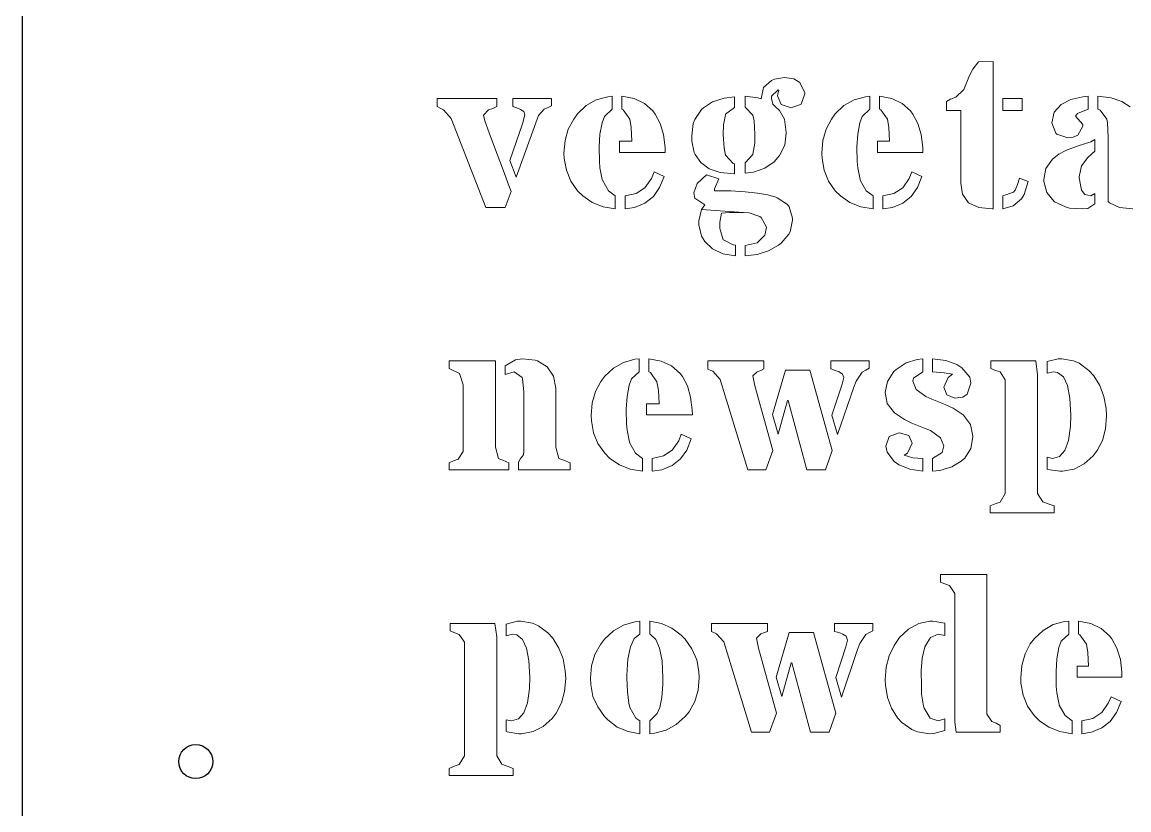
# Model space of a CAD drawing. Header units: millimetres. Extents: x 3735 to 5333, y 3252 to 4770.
# Drawn here: x 4539.8 to 4708.8, y 4035.1 to 4155.3 of the extents above; entities that cross this region are included whole.
import ezdxf

# ---------------------------------------------------------------- set-up
doc = ezdxf.new("R2010")
doc.units = ezdxf.units.MM
doc.layers.add('ext', color=18, linetype='Continuous', true_color=0x000000)
doc.layers.add('MASHARAB', color=6, linetype='Continuous', true_color=0xff00ff)

msp = doc.modelspace()

# ---------------------------------------------------------------- linework, layer by layer
at = {"layer": 'ext'}
msp.add_lwpolyline([(4539.85, 4769.98), (4539.85, 3799.98), (5289.85, 3799.98), (5289.85, 4769.98)], close=True, dxfattribs=at)
at = {"layer": 'MASHARAB', "lineweight": 0}
for p, q in [((4685.84, 4149.27), (4684.98, 4148.14)), ((4688.05, 4149.3), (4685.84, 4149.27)), ((4688.05, 4126.83), (4688.05, 4149.3)), ((4684.98, 4148.14), (4684.45, 4147.18)), ((4654.24, 4146.42), (4653.02, 4145.33)), ((4654.71, 4146.62), (4654.24, 4146.42)), ((4656.19, 4146.89), (4654.71, 4146.62)), ((4657.62, 4146.69), (4656.19, 4146.89)), ((4658.57, 4146.09), (4657.62, 4146.69)), ((4659.3, 4144.51), (4658.57, 4146.09)), ((4684.45, 4147.18), (4683.59, 4145.04)), ((4629.23, 4143.95), (4627.48, 4143.45)), ((4629.89, 4144.01), (4629.23, 4143.95)), ((4629.89, 4142.03), (4629.89, 4144.01)), ((4633.26, 4143.65), (4631.38, 4144.01)), ((4631.38, 4144.01), (4631.38, 4142.03)), ((4648.57, 4143.94), (4646.98, 4143.7)), ((4648.57, 4142.28), (4648.57, 4143.94)), ((4652.13, 4143.78), (4650.21, 4144.01)), ((4650.21, 4144.01), (4650.21, 4142.36)), ((4653.02, 4145.33), (4652.63, 4143.62)), ((4654.21, 4143.68), (4654.24, 4144.01)), ((4654.24, 4144.01), (4655.27, 4145)), ((4655.27, 4144.61), (4655.17, 4144.08)), ((4655.17, 4144.08), (4655.73, 4142.76)), ((4655.27, 4145), (4655.34, 4144.9)), ((4655.34, 4144.9), (4655.27, 4144.61)), ((4658.74, 4142.79), (4659.3, 4144.38)), ((4659.3, 4144.38), (4659.3, 4144.51)), ((4668.59, 4143.95), (4666.84, 4143.45)), ((4669.25, 4144.01), (4668.59, 4143.95)), ((4669.25, 4142.03), (4669.25, 4144.01)), ((4672.62, 4143.65), (4670.7, 4144.01)), ((4670.7, 4144.01), (4670.7, 4142.03)), ((4683.59, 4145.04), (4682.37, 4143.85)), ((4701.76, 4143.95), (4699.91, 4143.52)), ((4702.59, 4144.01), (4701.76, 4143.95)), ((4702.59, 4142.03), (4702.59, 4144.01)), ((4706.06, 4143.78), (4704.04, 4144.01)), ((4704.04, 4144.01), (4704.04, 4142.03)), ((4603.22, 4143.68), (4603.22, 4142.43)), ((4612.28, 4143.68), (4603.22, 4143.68)), ((4603.22, 4142.43), (4603.75, 4142.13)), ((4611.68, 4142.16), (4612.28, 4142.46)), ((4612.28, 4142.46), (4612.28, 4143.68)), ((4614.76, 4143.68), (4614.76, 4142.46)), ((4620.67, 4143.68), (4614.76, 4143.68)), ((4614.76, 4142.46), (4615.35, 4142.23)), ((4615.35, 4142.23), (4615.94, 4142)), ((4619.55, 4142.03), (4620.14, 4142.29)), ((4620.14, 4142.29), (4620.67, 4142.56)), ((4620.67, 4142.56), (4620.67, 4143.68)), ((4625.96, 4142.59), (4624.64, 4141.34)), ((4627.48, 4143.45), (4625.96, 4142.59)), ((4634.85, 4142.92), (4633.26, 4143.65)), ((4636.1, 4141.77), (4634.85, 4142.92)), ((4643.84, 4142.25), (4643.55, 4141.99)), ((4645.23, 4143.14), (4643.84, 4142.25)), ((4646.98, 4143.7), (4645.23, 4143.14)), ((4647.21, 4141.26), (4648.57, 4142.28)), ((4650.21, 4142.36), (4651.37, 4141.14)), ((4652.63, 4143.62), (4652.13, 4143.78)), ((4654.41, 4142.82), (4654.21, 4143.68)), ((4654.77, 4142.46), (4654.41, 4142.82)), ((4655.43, 4141.83), (4654.77, 4142.46)), ((4655.73, 4142.76), (4657.22, 4142.26)), ((4657.22, 4142.26), (4658.74, 4142.79)), ((4665.28, 4142.59), (4663.96, 4141.34)), ((4666.84, 4143.45), (4665.28, 4142.59)), ((4674.17, 4142.92), (4672.62, 4143.65)), ((4675.46, 4141.77), (4674.17, 4142.92)), ((4681.57, 4143.58), (4680.95, 4143.19)), ((4680.95, 4143.19), (4680.95, 4141.86)), ((4682.37, 4143.85), (4681.57, 4143.58)), ((4689.54, 4143.68), (4689.54, 4141.86)), ((4692.51, 4143.68), (4689.54, 4143.68)), ((4692.51, 4141.86), (4692.51, 4143.68)), ((4698.43, 4142.76), (4697.37, 4141.57)), ((4699.91, 4143.52), (4698.43, 4142.76)), ((4707.68, 4143.22), (4706.06, 4143.78)), ((4708.97, 4142.39), (4707.68, 4143.22)), ((4603.75, 4142.13), (4604.18, 4141.96)), ((4604.18, 4141.96), (4605.34, 4140.61)), ((4605.34, 4140.61), (4610.62, 4127.06)), ((4610.29, 4141.14), (4611.02, 4141.96)), ((4610.49, 4140.28), (4610.29, 4141.14)), ((4611.02, 4141.96), (4611.68, 4142.16)), ((4615.25, 4131.65), (4618.65, 4141.07)), ((4615.94, 4142), (4616.41, 4141.7)), ((4616.57, 4141.17), (4616.24, 4139.78)), ((4616.41, 4141.7), (4616.57, 4141.17)), ((4618.65, 4141.07), (4619.55, 4142.03)), ((4624.04, 4140.54), (4623.21, 4138.99)), ((4624.64, 4141.34), (4624.04, 4140.54)), ((4628.37, 4139.98), (4628.73, 4140.94)), ((4628.73, 4140.94), (4629.89, 4142.03)), ((4631.38, 4142.03), (4631.58, 4141.93)), ((4631.58, 4141.93), (4632.6, 4140.51)), ((4632.6, 4140.51), (4632.8, 4139.22)), ((4636.47, 4141.3), (4636.1, 4141.77)), ((4637.26, 4139.85), (4636.47, 4141.3)), ((4643.55, 4141.99), (4642.52, 4140.47)), ((4646.88, 4139.64), (4647.21, 4141.19)), ((4647.21, 4141.19), (4647.21, 4141.26)), ((4651.37, 4141.14), (4651.57, 4140.28)), ((4656.23, 4140.51), (4655.43, 4141.83)), ((4656.49, 4138.49), (4656.23, 4140.51)), ((4663.37, 4140.54), (4662.57, 4138.99)), ((4663.96, 4141.34), (4663.37, 4140.54)), ((4667.73, 4139.98), (4668.09, 4140.94)), ((4668.09, 4140.94), (4669.25, 4142.03)), ((4670.7, 4142.03), (4670.93, 4141.93)), ((4670.93, 4141.93), (4671.92, 4140.51)), ((4671.92, 4140.51), (4672.16, 4139.22)), ((4675.82, 4141.3), (4675.46, 4141.77)), ((4676.58, 4139.85), (4675.82, 4141.3)), ((4680.95, 4141.86), (4683.13, 4141.86)), ((4683.13, 4141.86), (4683.13, 4130.76)), ((4689.54, 4141.86), (4692.51, 4141.86)), ((4697.37, 4141.57), (4697.01, 4139.98)), ((4700.64, 4140.97), (4700.94, 4141.37)), ((4701.73, 4139.68), (4700.64, 4140.97)), ((4700.94, 4141.37), (4702.59, 4142.03)), ((4704.04, 4142.03), (4704.38, 4141.9)), ((4704.38, 4141.9), (4705.4, 4140.51)), ((4705.4, 4140.51), (4705.5, 4139.95)), ((4611.15, 4138.43), (4610.49, 4140.28)), ((4616.24, 4139.78), (4614.29, 4134.2)), ((4623.21, 4138.99), (4622.72, 4137.27)), ((4628.04, 4138.23), (4628.37, 4139.98)), ((4632.8, 4139.22), (4632.9, 4137.14)), ((4637.75, 4138.16), (4637.26, 4139.85)), ((4642.29, 4139.84), (4642.06, 4137.95)), ((4642.52, 4140.47), (4642.29, 4139.84)), ((4646.85, 4138.19), (4646.88, 4139.64)), ((4651.57, 4140.28), (4651.7, 4138.23)), ((4662.57, 4138.99), (4662.08, 4137.27)), ((4667.4, 4138.23), (4667.73, 4139.98)), ((4672.16, 4139.22), (4672.25, 4137.14)), ((4677.08, 4138.16), (4676.58, 4139.85)), ((4697.01, 4139.98), (4697.63, 4138.36)), ((4701, 4138.06), (4701.76, 4139.45)), ((4701.76, 4139.45), (4701.73, 4139.68)), ((4705.5, 4139.95), (4705.6, 4137.77)), ((4611.95, 4136.25), (4611.15, 4138.43)), ((4622.72, 4137.27), (4622.55, 4135.35)), ((4627.94, 4136.31), (4628.04, 4138.23)), ((4631.02, 4137.14), (4631.02, 4135.45)), ((4632.9, 4137.14), (4631.02, 4137.14)), ((4637.99, 4136.18), (4637.75, 4138.16)), ((4642.06, 4137.95), (4642.09, 4137.16)), ((4642.09, 4137.16), (4642.45, 4135.41)), ((4646.98, 4136.14), (4646.85, 4138.19)), ((4651.7, 4138.23), (4651.67, 4136.84)), ((4656.26, 4136.54), (4656.49, 4138.36)), ((4656.49, 4138.36), (4656.49, 4138.49)), ((4662.08, 4137.27), (4661.91, 4135.35)), ((4667.26, 4136.31), (4667.4, 4138.23)), ((4670.42, 4137.14), (4670.42, 4135.45)), ((4672.25, 4137.14), (4670.42, 4137.14)), ((4677.31, 4136.18), (4677.08, 4138.16)), ((4697.63, 4138.36), (4697.77, 4138.23)), ((4697.77, 4138.23), (4699.45, 4137.67)), ((4699.45, 4137.67), (4700.28, 4137.77)), ((4700.28, 4137.77), (4701, 4138.06)), ((4703.59, 4137.4), (4702.95, 4137.07)), ((4703.59, 4135.65), (4703.59, 4137.4)), ((4705.6, 4137.77), (4705.6, 4127.95)), ((4612.74, 4134.1), (4611.95, 4136.25)), ((4627.94, 4136.21), (4627.94, 4136.31)), ((4627.97, 4134.1), (4627.94, 4136.21)), ((4631.02, 4135.45), (4637.99, 4135.45)), ((4637.99, 4135.45), (4637.99, 4136.18)), ((4647.21, 4135.01), (4646.98, 4136.14)), ((4651.67, 4136.84), (4651.4, 4135.19)), ((4655.47, 4134.96), (4656.26, 4136.54)), ((4667.26, 4136.21), (4667.26, 4136.31)), ((4667.33, 4134.1), (4667.26, 4136.21)), ((4670.42, 4135.45), (4677.34, 4135.45)), ((4677.34, 4135.45), (4677.31, 4136.18)), ((4699.25, 4135.78), (4698.1, 4135.19)), ((4700.87, 4136.41), (4699.25, 4135.78)), ((4702.95, 4137.07), (4700.87, 4136.41)), ((4702.52, 4134.69), (4703.59, 4135.65)), ((4613.47, 4132.25), (4612.74, 4134.1)), ((4614.29, 4134.2), (4615.25, 4131.65)), ((4622.55, 4135.35), (4622.59, 4134.53)), ((4622.59, 4134.53), (4622.92, 4132.71)), ((4628.04, 4133.11), (4627.97, 4134.1)), ((4642.45, 4135.41), (4642.59, 4135.15)), ((4642.59, 4135.15), (4643.45, 4133.89)), ((4643.45, 4133.89), (4644.7, 4132.96)), ((4648.4, 4133.76), (4647.21, 4135.01)), ((4648.57, 4133.72), (4648.4, 4133.76)), ((4651.37, 4135.12), (4650.21, 4133.83)), ((4650.21, 4133.83), (4650.21, 4132.28)), ((4651.4, 4135.19), (4651.37, 4135.12)), ((4653.19, 4133.04), (4654.64, 4134.03)), ((4654.64, 4134.03), (4655.47, 4134.96)), ((4661.91, 4135.35), (4661.94, 4134.53)), ((4661.94, 4134.53), (4662.27, 4132.71)), ((4667.4, 4133.11), (4667.33, 4134.1)), ((4697.11, 4134.43), (4696.11, 4133.01)), ((4698.1, 4135.19), (4697.11, 4134.43)), ((4701.53, 4133.4), (4702.52, 4134.69)), ((4614.03, 4130.63), (4613.47, 4132.25)), ((4622.92, 4132.71), (4623.58, 4131.06)), ((4628.4, 4131.29), (4628.04, 4133.11)), ((4636.33, 4132.48), (4635.9, 4131.45)), ((4637.85, 4131.79), (4636.33, 4132.48)), ((4644.7, 4132.96), (4646.42, 4132.4)), ((4646.42, 4132.4), (4648.57, 4132.17)), ((4648.57, 4132.17), (4648.57, 4133.72)), ((4650.21, 4132.28), (4651.5, 4132.45)), ((4651.5, 4132.45), (4653.19, 4133.04)), ((4662.27, 4132.71), (4662.94, 4131.06)), ((4667.76, 4131.29), (4667.4, 4133.11)), ((4675.66, 4132.48), (4675.26, 4131.45)), ((4677.18, 4131.79), (4675.66, 4132.48)), ((4696.11, 4133.01), (4695.82, 4131.32)), ((4701.17, 4131.72), (4701.53, 4133.4)), ((4614.49, 4129.47), (4614.03, 4130.63)), ((4623.58, 4131.06), (4624.6, 4129.6)), ((4628.44, 4131.22), (4628.4, 4131.29)), ((4629.33, 4129.6), (4628.44, 4131.22)), ((4635.9, 4131.45), (4634.91, 4130.03)), ((4637.16, 4130.07), (4637.85, 4131.79)), ((4642.88, 4130.69), (4642.35, 4129.27)), ((4644.3, 4132.02), (4642.88, 4130.69)), ((4646.18, 4131.42), (4644.3, 4132.02)), ((4645.55, 4129.87), (4646.18, 4131.42)), ((4662.94, 4131.06), (4663.96, 4129.6)), ((4667.76, 4131.22), (4667.76, 4131.29)), ((4668.69, 4129.6), (4667.76, 4131.22)), ((4675.26, 4131.45), (4674.27, 4130.03)), ((4676.52, 4130.07), (4677.18, 4131.79)), ((4683.13, 4130.76), (4683.39, 4129.08)), ((4691.78, 4130.53), (4691.42, 4129.67)), ((4692.08, 4131.52), (4691.78, 4130.53)), ((4693.4, 4130.99), (4692.08, 4131.52)), ((4692.81, 4129.01), (4693.4, 4130.99)), ((4695.82, 4131.32), (4695.82, 4131.03)), ((4695.82, 4131.03), (4696.25, 4129.31)), ((4701.17, 4131.59), (4701.17, 4131.72)), ((4701.53, 4129.67), (4701.17, 4131.59)), ((4613.57, 4127.06), (4614.49, 4129.47)), ((4624.6, 4129.6), (4625.43, 4128.81)), ((4625.43, 4128.81), (4626.88, 4127.79)), ((4630.39, 4128.81), (4629.33, 4129.6)), ((4630.39, 4126.83), (4630.39, 4128.81)), ((4633.56, 4129.17), (4631.87, 4128.81)), ((4631.87, 4128.81), (4631.87, 4126.83)), ((4634.91, 4130.03), (4633.56, 4129.17)), ((4634.91, 4127.69), (4636.2, 4128.71)), ((4636.2, 4128.71), (4637.16, 4130.07)), ((4642.35, 4129.27), (4642.55, 4128.48)), ((4645.55, 4129.6), (4645.55, 4129.87)), ((4648.03, 4129.57), (4645.55, 4129.6)), ((4650.21, 4129.44), (4648.03, 4129.57)), ((4652.1, 4129.24), (4650.21, 4129.44)), ((4653.65, 4128.98), (4652.1, 4129.24)), ((4654.87, 4128.61), (4653.65, 4128.98)), ((4663.96, 4129.6), (4664.75, 4128.81)), ((4664.75, 4128.81), (4666.21, 4127.79)), ((4669.74, 4128.81), (4668.69, 4129.6)), ((4669.74, 4126.83), (4669.74, 4128.81)), ((4672.92, 4129.17), (4671.2, 4128.81)), ((4671.2, 4128.81), (4671.2, 4126.83)), ((4674.27, 4130.03), (4672.92, 4129.17)), ((4674.27, 4127.69), (4675.56, 4128.71)), ((4675.56, 4128.71), (4676.52, 4130.07)), ((4683.39, 4129.08), (4684.32, 4127.75)), ((4691.19, 4129.37), (4689.54, 4128.81)), ((4689.54, 4128.81), (4689.54, 4126.83)), ((4691.42, 4129.67), (4691.19, 4129.37)), ((4692.38, 4128.35), (4692.81, 4129.01)), ((4696.25, 4129.31), (4697.37, 4127.95)), ((4702.06, 4129.01), (4701.53, 4129.67)), ((4702.99, 4128.81), (4702.06, 4129.01)), ((4703.59, 4129.17), (4702.99, 4128.81)), ((4703.59, 4127.62), (4703.59, 4129.17)), ((4610.62, 4127.06), (4613.57, 4127.06)), ((4626.88, 4127.79), (4628.54, 4127.13)), ((4628.54, 4127.13), (4630.39, 4126.83)), ((4631.87, 4126.83), (4633.33, 4127.06)), ((4633.33, 4127.06), (4634.91, 4127.69)), ((4642.55, 4128.48), (4644.03, 4127.46)), ((4644.03, 4127.46), (4643.54, 4126.73)), ((4655.1, 4128.51), (4654.87, 4128.61)), ((4656.69, 4127.49), (4655.1, 4128.51)), ((4656.95, 4127.13), (4656.69, 4127.49)), ((4657.45, 4125.41), (4656.95, 4127.13)), ((4666.21, 4127.79), (4667.86, 4127.13)), ((4667.86, 4127.13), (4669.74, 4126.83)), ((4671.2, 4126.83), (4672.68, 4127.06)), ((4672.68, 4127.06), (4674.27, 4127.69)), ((4684.32, 4127.75), (4684.42, 4127.69)), ((4684.42, 4127.69), (4685.87, 4127.03)), ((4685.87, 4127.03), (4687.92, 4126.83)), ((4689.54, 4126.83), (4691.12, 4127.29)), ((4691.12, 4127.29), (4692.38, 4128.35)), ((4697.37, 4127.95), (4697.44, 4127.92)), ((4697.44, 4127.92), (4699.12, 4127.13)), ((4699.12, 4127.13), (4699.72, 4126.96)), ((4702.52, 4126.89), (4703.59, 4127.62)), ((4705.6, 4127.95), (4705.83, 4127.75)), ((4705.83, 4127.75), (4707.35, 4127.06)), ((4707.35, 4127.06), (4709.37, 4126.83)), ((4643.54, 4126.73), (4643.14, 4124.98)), ((4643.54, 4126.73), (4649.95, 4126.3)), ((4649.95, 4126.3), (4643.54, 4126.73)), ((4646.35, 4124.81), (4646.61, 4126.17)), ((4646.61, 4126.17), (4647.8, 4126.27)), ((4647.8, 4126.27), (4649.95, 4126.3)), ((4649.95, 4126.3), (4650.81, 4126.23)), ((4650.81, 4126.23), (4652.46, 4125.67)), ((4652.46, 4125.67), (4652.66, 4125.51)), ((4652.66, 4125.51), (4653.45, 4124.02)), ((4657.45, 4125.11), (4657.45, 4125.41)), ((4687.92, 4126.83), (4688.05, 4126.83)), ((4699.72, 4126.96), (4701.67, 4126.83)), ((4701.67, 4126.83), (4702.52, 4126.89)), ((4643.14, 4124.98), (4643.14, 4124.38)), ((4643.14, 4124.38), (4643.57, 4122.66)), ((4646.35, 4123.82), (4646.35, 4124.81)), ((4646.84, 4122.1), (4646.35, 4123.82)), ((4653.45, 4124.02), (4653.25, 4123)), ((4657.09, 4123.33), (4657.45, 4125.11)), ((4643.57, 4122.66), (4644.07, 4121.84)), ((4646.88, 4122.1), (4646.84, 4122.1)), ((4648.4, 4121.34), (4646.88, 4122.1)), ((4653.19, 4122.83), (4652.06, 4121.67)), ((4653.25, 4123), (4653.19, 4122.83)), ((4655.7, 4121.57), (4656.89, 4122.96)), ((4656.89, 4122.96), (4657.09, 4123.33)), ((4644.07, 4121.84), (4645.22, 4120.72)), ((4645.22, 4120.72), (4646.78, 4119.99)), ((4648.76, 4121.28), (4648.4, 4121.34)), ((4648.76, 4119.66), (4648.76, 4121.28)), ((4652.06, 4121.67), (4650.21, 4121.24)), ((4650.21, 4121.24), (4650.21, 4119.66)), ((4652.06, 4119.86), (4653.78, 4120.42)), ((4653.78, 4120.42), (4655.3, 4121.28)), ((4655.3, 4121.28), (4655.7, 4121.57)), ((4646.78, 4119.99), (4648.76, 4119.66)), ((4650.21, 4119.66), (4652.06, 4119.86)), ((4605.04, 4103.63), (4605.04, 4102.47)), ((4612.08, 4103.63), (4605.04, 4103.63)), ((4612.08, 4090.48), (4612.08, 4103.63)), ((4615.18, 4103.8), (4613.57, 4102.9)), ((4616.24, 4103.96), (4615.18, 4103.8)), ((4618.16, 4103.76), (4616.24, 4103.96)), ((4618.52, 4103.63), (4618.16, 4103.76)), ((4620.01, 4102.71), (4618.52, 4103.63)), ((4631.64, 4103.4), (4630.09, 4102.54)), ((4633.36, 4103.89), (4631.64, 4103.4)), ((4634.05, 4103.96), (4633.36, 4103.89)), ((4634.05, 4101.98), (4634.05, 4103.96)), ((4637.39, 4103.6), (4635.51, 4103.96)), ((4635.51, 4103.96), (4635.51, 4101.98)), ((4638.98, 4102.87), (4637.39, 4103.6)), ((4644.5, 4103.63), (4644.5, 4102.37)), ((4653.06, 4103.63), (4644.5, 4103.63)), ((4653.06, 4102.41), (4653.06, 4103.63)), ((4663.3, 4103.63), (4663.3, 4102.41)), ((4669.12, 4103.63), (4663.3, 4103.63)), ((4669.12, 4102.51), (4669.12, 4103.63)), ((4676.48, 4103.86), (4674.77, 4103.33)), ((4677.34, 4103.96), (4676.48, 4103.86)), ((4677.34, 4101.98), (4677.34, 4103.96)), ((4680.85, 4103.7), (4678.8, 4103.96)), ((4678.8, 4103.96), (4678.8, 4101.98)), ((4682.5, 4103.1), (4680.85, 4103.7)), ((4687.72, 4103.63), (4687.72, 4102.47)), ((4694.56, 4103.63), (4687.72, 4103.63)), ((4694.82, 4101.52), (4694.56, 4103.63)), ((4698, 4103.93), (4696.31, 4103.53)), ((4696.31, 4103.53), (4696.31, 4101.75)), ((4698.56, 4103.96), (4698, 4103.93)), ((4700.34, 4103.66), (4698.56, 4103.96)), ((4701.2, 4103.27), (4700.34, 4103.66)), ((4605.04, 4102.47), (4606.63, 4101.71)), ((4606.63, 4101.71), (4607.19, 4100)), ((4613.57, 4102.9), (4613.57, 4101.55)), ((4613.57, 4101.55), (4614.95, 4101.98)), ((4614.95, 4101.98), (4616.18, 4101.09)), ((4620.93, 4101.32), (4620.01, 4102.71)), ((4630.09, 4102.54), (4628.77, 4101.28)), ((4632.86, 4100.89), (4634.05, 4101.98)), ((4635.51, 4101.98), (4635.74, 4101.88)), ((4635.74, 4101.88), (4636.73, 4100.46)), ((4640.27, 4101.71), (4638.98, 4102.87)), ((4640.63, 4101.25), (4640.27, 4101.71)), ((4644.5, 4102.37), (4644.96, 4102.14)), ((4644.96, 4102.14), (4645.26, 4102.04)), ((4645.26, 4102.04), (4646.38, 4100.79)), ((4651.37, 4101.35), (4652.03, 4101.98)), ((4652.03, 4101.98), (4652.59, 4102.18)), ((4652.59, 4102.18), (4653.06, 4102.41)), ((4656.39, 4102.21), (4654.38, 4095.44)), ((4660.09, 4102.21), (4656.39, 4102.21)), ((4663.5, 4089.95), (4660.09, 4102.21)), ((4663.3, 4102.41), (4663.93, 4102.18)), ((4663.93, 4102.18), (4664.56, 4101.95)), ((4664.56, 4101.95), (4665.05, 4101.61)), ((4667.17, 4100.56), (4668.09, 4101.91)), ((4668.09, 4101.91), (4668.65, 4102.21)), ((4668.65, 4102.21), (4669.12, 4102.51)), ((4672.92, 4102.01), (4671.92, 4100.49)), ((4673.25, 4102.31), (4672.92, 4102.01)), ((4674.77, 4103.33), (4673.25, 4102.31)), ((4675.89, 4100.99), (4677.34, 4101.98)), ((4678.8, 4101.98), (4680.58, 4101.81)), ((4680.58, 4101.81), (4681.87, 4101.61)), ((4683.29, 4102.57), (4682.5, 4103.1)), ((4684.48, 4101.15), (4683.29, 4102.57)), ((4687.72, 4102.47), (4688.41, 4102.18)), ((4688.41, 4102.18), (4689.11, 4101.95)), ((4689.11, 4101.95), (4689.9, 4100.76)), ((4696.31, 4101.75), (4697.27, 4101.98)), ((4697.27, 4101.98), (4697.9, 4101.88)), ((4697.9, 4101.88), (4698.79, 4101.19)), ((4702.66, 4102.18), (4701.2, 4103.27)), ((4703.42, 4101.35), (4702.66, 4102.18)), ((4607.19, 4100), (4607.19, 4089.78)), ((4616.18, 4101.09), (4616.24, 4100.89)), ((4616.24, 4100.89), (4616.41, 4098.9)), ((4621.3, 4099.47), (4620.93, 4101.32)), ((4628.17, 4100.49), (4627.35, 4098.94)), ((4628.77, 4101.28), (4628.17, 4100.49)), ((4632.53, 4099.93), (4632.86, 4100.89)), ((4636.73, 4100.46), (4636.96, 4099.17)), ((4641.39, 4099.8), (4640.63, 4101.25)), ((4646.38, 4100.79), (4650.61, 4087.01)), ((4651.67, 4099.8), (4651.37, 4101.35)), ((4665.02, 4100.06), (4663.46, 4095.37)), ((4665.25, 4101.09), (4665.02, 4100.06)), ((4665.05, 4101.61), (4665.25, 4101.09)), ((4666.8, 4099.63), (4667.17, 4100.56)), ((4671.92, 4100.49), (4671.56, 4098.81)), ((4675.82, 4100.52), (4675.89, 4100.99)), ((4676.32, 4099.27), (4675.82, 4100.52)), ((4681.18, 4101.12), (4680.52, 4099.63)), ((4681.87, 4101.61), (4681.18, 4101.12)), ((4684.12, 4098.57), (4684.65, 4100.23)), ((4684.65, 4100.23), (4684.48, 4101.15)), ((4689.9, 4100.76), (4689.9, 4083.41)), ((4694.82, 4083.41), (4694.82, 4101.52)), ((4698.79, 4101.19), (4699.39, 4099.86)), ((4704.34, 4099.86), (4703.42, 4101.35)), ((4616.41, 4098.9), (4616.41, 4089.72)), ((4621.33, 4099.07), (4621.3, 4099.47)), ((4621.33, 4090.48), (4621.33, 4099.07)), ((4627.35, 4098.94), (4626.88, 4097.22)), ((4632.2, 4098.18), (4632.53, 4099.93)), ((4636.96, 4099.17), (4637.06, 4097.09)), ((4641.89, 4098.11), (4641.39, 4099.8)), ((4654.44, 4089.95), (4651.67, 4099.8)), ((4664.32, 4092.39), (4666.8, 4099.63)), ((4671.56, 4098.81), (4671.89, 4097.15)), ((4677.81, 4098.18), (4676.32, 4099.27)), ((4680.52, 4099.63), (4681.01, 4098.44)), ((4681.01, 4098.44), (4682.23, 4097.95)), ((4683.42, 4098.11), (4684.12, 4098.57)), ((4699.39, 4099.86), (4699.78, 4097.95)), ((4704.97, 4098.21), (4704.34, 4099.86)), ((4626.88, 4097.22), (4626.72, 4095.3)), ((4632.07, 4096.26), (4632.2, 4098.18)), ((4635.17, 4097.09), (4635.17, 4095.4)), ((4637.06, 4097.09), (4635.17, 4097.09)), ((4642.12, 4096.16), (4641.89, 4098.11)), ((4655.27, 4092.46), (4656.69, 4097.58)), ((4656.69, 4097.58), (4656.79, 4097.58)), ((4656.79, 4097.58), (4659.63, 4087.01)), ((4671.89, 4097.15), (4672.98, 4095.7)), ((4678.7, 4097.78), (4677.81, 4098.18)), ((4680.75, 4096.96), (4678.7, 4097.78)), ((4681.94, 4096.43), (4680.75, 4096.96)), ((4682.23, 4097.95), (4683.42, 4098.11)), ((4699.78, 4097.95), (4699.91, 4095.37)), ((4705.3, 4096.39), (4704.97, 4098.21)), ((4626.72, 4095.3), (4626.75, 4094.48)), ((4632.07, 4096.16), (4632.07, 4096.26)), ((4632.1, 4094.05), (4632.07, 4096.16)), ((4635.17, 4095.4), (4642.15, 4095.4)), ((4642.15, 4095.4), (4642.12, 4096.16)), ((4654.38, 4095.44), (4655.27, 4092.46)), ((4663.46, 4095.37), (4664.32, 4092.39)), ((4672.98, 4095.7), (4673.01, 4095.7)), ((4673.01, 4095.7), (4674.53, 4094.67)), ((4683.49, 4095.4), (4681.94, 4096.43)), ((4683.52, 4095.34), (4683.49, 4095.4)), ((4684.61, 4093.91), (4683.52, 4095.34)), ((4699.91, 4095.37), (4699.85, 4093.65)), ((4705.2, 4093.25), (4705.37, 4095.2)), ((4705.37, 4095.2), (4705.3, 4096.39)), ((4626.75, 4094.48), (4627.05, 4092.66)), ((4632.2, 4093.06), (4632.1, 4094.05)), ((4674.53, 4094.67), (4675.66, 4094.15)), ((4675.66, 4094.15), (4677.71, 4093.32)), ((4677.71, 4093.32), (4678.5, 4092.99)), ((4684.98, 4092.16), (4684.61, 4093.91)), ((4699.85, 4093.65), (4699.55, 4091.5)), ((4704.74, 4091.5), (4705.2, 4093.25)), ((4627.05, 4092.66), (4627.74, 4091.01)), ((4632.57, 4091.24), (4632.2, 4093.06)), ((4640.46, 4092.43), (4640.07, 4091.44)), ((4641.98, 4091.73), (4640.46, 4092.43)), ((4641.32, 4090.02), (4641.98, 4091.73)), ((4672.19, 4092.1), (4671.69, 4090.64)), ((4673.71, 4092.66), (4672.19, 4092.1)), ((4675.2, 4092.23), (4673.71, 4092.66)), ((4675.69, 4091.07), (4675.2, 4092.23)), ((4678.5, 4092.99), (4680.02, 4091.9)), ((4680.02, 4091.9), (4680.55, 4090.68)), ((4684.68, 4090.28), (4684.98, 4092.06)), ((4684.98, 4092.06), (4684.98, 4092.16)), ((4612.57, 4088.73), (4612.08, 4090.48)), ((4621.79, 4088.76), (4621.33, 4090.48)), ((4627.74, 4091.01), (4628.77, 4089.55)), ((4632.57, 4091.17), (4632.57, 4091.24)), ((4633.49, 4089.55), (4632.57, 4091.17)), ((4639.08, 4090.02), (4637.72, 4089.12)), ((4640.07, 4091.44), (4639.08, 4090.02)), ((4640.33, 4088.66), (4641.32, 4090.02)), ((4653.39, 4087.01), (4654.44, 4089.95)), ((4662.47, 4087.01), (4663.5, 4089.95)), ((4671.69, 4090.64), (4671.89, 4089.69)), ((4675, 4089.55), (4675.69, 4091.07)), ((4680.55, 4090.68), (4680.28, 4089.65)), ((4683.72, 4088.79), (4684.68, 4090.28)), ((4698.99, 4089.98), (4698.2, 4089.06)), ((4699.55, 4091.5), (4698.99, 4089.98)), ((4703.32, 4089.12), (4703.95, 4089.95)), ((4703.95, 4089.95), (4704.74, 4091.5)), ((4605.7, 4088.4), (4605.04, 4088.07)), ((4606.39, 4088.63), (4605.7, 4088.4)), ((4607.19, 4089.78), (4606.39, 4088.63)), ((4612.77, 4088.63), (4612.57, 4088.73)), ((4613.23, 4088.5), (4612.77, 4088.63)), ((4614.13, 4088.07), (4613.23, 4088.5)), ((4615.91, 4088.76), (4615.61, 4088.16)), ((4615.61, 4088.16), (4615.61, 4087.01)), ((4616.31, 4089.19), (4615.91, 4088.76)), ((4616.41, 4089.72), (4616.31, 4089.19)), ((4622.06, 4088.63), (4621.79, 4088.76)), ((4622.52, 4088.5), (4622.06, 4088.63)), ((4623.48, 4088.07), (4622.52, 4088.5)), ((4628.77, 4089.55), (4629.56, 4088.76)), ((4629.56, 4088.76), (4631.01, 4087.77)), ((4634.55, 4088.76), (4633.49, 4089.55)), ((4634.55, 4086.78), (4634.55, 4088.76)), ((4637.72, 4089.12), (4636, 4088.76)), ((4636, 4088.76), (4636, 4086.78)), ((4639.08, 4087.67), (4640.33, 4088.66)), ((4671.89, 4089.69), (4673.01, 4088.23)), ((4673.01, 4088.23), (4673.71, 4087.77)), ((4674.5, 4089.22), (4675, 4089.55)), ((4675.82, 4088.86), (4674.5, 4089.22)), ((4677.34, 4088.76), (4675.82, 4088.86)), ((4677.34, 4086.78), (4677.34, 4088.76)), ((4680.28, 4089.65), (4678.8, 4088.76)), ((4678.8, 4088.76), (4678.8, 4086.78)), ((4681.74, 4087.44), (4683.19, 4088.33)), ((4683.19, 4088.33), (4683.72, 4088.79)), ((4697.14, 4088.76), (4696.31, 4088.93)), ((4696.31, 4088.93), (4696.31, 4087.11)), ((4698.2, 4089.06), (4697.14, 4088.76)), ((4701.96, 4087.9), (4703.32, 4089.12)), ((4605.04, 4088.07), (4605.04, 4087.01)), ((4605.04, 4087.01), (4614.13, 4087.01)), ((4614.13, 4087.01), (4614.13, 4088.07)), ((4615.61, 4087.01), (4623.48, 4087.01)), ((4623.48, 4087.01), (4623.48, 4088.07)), ((4631.01, 4087.77), (4632.67, 4087.11)), ((4632.67, 4087.11), (4634.55, 4086.78)), ((4636, 4086.78), (4637.49, 4087.01)), ((4637.49, 4087.01), (4639.08, 4087.67)), ((4650.61, 4087.01), (4653.39, 4087.01)), ((4659.63, 4087.01), (4662.47, 4087.01)), ((4673.71, 4087.77), (4675.36, 4087.11)), ((4675.36, 4087.11), (4677.34, 4086.78)), ((4678.8, 4086.78), (4679.95, 4086.91)), ((4679.95, 4086.91), (4681.74, 4087.44)), ((4696.31, 4087.11), (4696.41, 4087.04)), ((4696.41, 4087.04), (4698.26, 4086.78)), ((4698.26, 4086.78), (4698.63, 4086.78)), ((4698.63, 4086.78), (4700.41, 4087.11)), ((4700.41, 4087.11), (4701.96, 4087.9)), ((4689.9, 4083.41), (4689.11, 4082.08)), ((4695.65, 4082.12), (4694.82, 4083.41)), ((4688.35, 4081.82), (4687.59, 4081.49)), ((4687.59, 4081.49), (4687.59, 4080.43)), ((4689.11, 4082.08), (4688.35, 4081.82)), ((4696.48, 4081.82), (4695.65, 4082.12)), ((4697.37, 4081.49), (4696.48, 4081.82)), ((4697.37, 4080.43), (4697.37, 4081.49)), ((4687.59, 4080.43), (4697.37, 4080.43)), ((4680.02, 4071.01), (4680.02, 4069.89)), ((4687.09, 4071.01), (4680.02, 4071.01)), ((4680.02, 4069.89), (4680.71, 4069.59)), ((4680.71, 4069.59), (4681.41, 4069.36)), ((4687.09, 4049.73), (4687.09, 4071.01)), ((4681.41, 4069.36), (4682.2, 4068.14)), ((4682.2, 4068.14), (4682.2, 4048.51)), ((4605.17, 4063.58), (4605.17, 4062.42)), ((4612.01, 4063.58), (4605.17, 4063.58)), ((4612.28, 4061.5), (4612.01, 4063.58)), ((4615.45, 4063.91), (4613.73, 4063.48)), ((4613.73, 4063.48), (4613.73, 4061.7)), ((4615.98, 4063.91), (4615.45, 4063.91)), ((4617.76, 4063.61), (4615.98, 4063.91)), ((4618.65, 4063.22), (4617.76, 4063.61)), ((4620.11, 4062.12), (4618.65, 4063.22)), ((4631.64, 4063.31), (4630.09, 4062.42)), ((4633.36, 4063.81), (4631.64, 4063.31)), ((4634.15, 4063.91), (4633.36, 4063.81)), ((4634.15, 4061.93), (4634.15, 4063.91)), ((4637.42, 4063.58), (4635.64, 4063.91)), ((4635.64, 4063.91), (4635.64, 4061.93)), ((4639.04, 4062.85), (4637.42, 4063.58)), ((4640.46, 4061.76), (4639.04, 4062.85)), ((4645.06, 4063.58), (4645.06, 4062.32)), ((4653.62, 4063.58), (4645.06, 4063.58)), ((4653.62, 4062.36), (4653.62, 4063.58)), ((4663.86, 4063.58), (4663.86, 4062.36)), ((4669.68, 4063.58), (4663.86, 4063.58)), ((4669.68, 4062.46), (4669.68, 4063.58)), ((4676.72, 4063.55), (4675.16, 4062.69)), ((4678.4, 4063.91), (4676.72, 4063.55)), ((4678.86, 4063.91), (4678.4, 4063.91)), ((4680.68, 4063.61), (4678.86, 4063.91)), ((4680.71, 4063.61), (4680.68, 4063.61)), ((4680.71, 4061.73), (4680.71, 4063.61)), ((4697.2, 4063.38), (4695.68, 4062.49)), ((4698.96, 4063.84), (4697.2, 4063.38)), ((4699.62, 4063.91), (4698.96, 4063.84)), ((4699.62, 4061.93), (4699.62, 4063.91)), ((4702.99, 4063.58), (4701.1, 4063.91)), ((4701.1, 4063.91), (4701.1, 4061.93)), ((4704.57, 4062.82), (4702.99, 4063.58)), ((4705.83, 4061.66), (4704.57, 4062.82)), ((4605.17, 4062.42), (4605.87, 4062.12)), ((4605.87, 4062.12), (4606.56, 4061.89)), ((4606.56, 4061.89), (4607.35, 4060.7)), ((4612.28, 4043.35), (4612.28, 4061.5)), ((4613.73, 4061.7), (4614.72, 4061.93)), ((4614.72, 4061.93), (4615.35, 4061.83)), ((4615.35, 4061.83), (4616.21, 4061.13)), ((4616.21, 4061.13), (4616.84, 4059.81)), ((4620.84, 4061.33), (4620.11, 4062.12)), ((4621.79, 4059.81), (4620.84, 4061.33)), ((4628.73, 4061.17), (4628.14, 4060.37)), ((4630.09, 4062.42), (4628.73, 4061.17)), ((4632.7, 4060.01), (4633.29, 4061.27)), ((4633.29, 4061.27), (4634.15, 4061.93)), ((4635.64, 4061.93), (4635.74, 4061.89)), ((4635.74, 4061.89), (4636.57, 4061.13)), ((4636.57, 4061.13), (4637.16, 4059.81)), ((4641.06, 4061.17), (4640.46, 4061.76)), ((4642.08, 4059.68), (4641.06, 4061.17)), ((4645.06, 4062.32), (4645.52, 4062.12)), ((4645.52, 4062.12), (4645.82, 4061.99)), ((4645.82, 4061.99), (4646.94, 4060.74)), ((4651.93, 4061.3), (4652.59, 4061.96)), ((4652.23, 4059.78), (4651.93, 4061.3)), ((4652.59, 4061.96), (4653.15, 4062.16)), ((4653.15, 4062.16), (4653.62, 4062.36)), ((4656.95, 4062.19), (4654.94, 4055.38)), ((4660.66, 4062.19), (4656.95, 4062.19)), ((4664.06, 4049.9), (4660.66, 4062.19)), ((4663.86, 4062.36), (4664.49, 4062.16)), ((4664.49, 4062.16), (4665.12, 4061.93)), ((4665.12, 4061.93), (4665.61, 4061.6)), ((4665.61, 4061.6), (4665.81, 4061.03)), ((4667.73, 4060.51), (4668.65, 4061.86)), ((4668.65, 4061.86), (4669.21, 4062.19)), ((4669.21, 4062.19), (4669.68, 4062.46)), ((4673.77, 4061.4), (4672.95, 4060.21)), ((4675.16, 4062.69), (4673.77, 4061.4)), ((4677.64, 4060.01), (4678.5, 4061.4)), ((4678.5, 4061.4), (4679.69, 4061.93)), ((4679.69, 4061.93), (4680.71, 4061.73)), ((4694.36, 4061.27), (4693.73, 4060.47)), ((4695.68, 4062.49), (4694.36, 4061.27)), ((4698.46, 4060.84), (4699.62, 4061.93)), ((4701.1, 4061.93), (4701.3, 4061.83)), ((4701.3, 4061.83), (4702.33, 4060.41)), ((4706.19, 4061.2), (4705.83, 4061.66)), ((4706.95, 4059.78), (4706.19, 4061.2)), ((4607.35, 4060.7), (4607.35, 4043.35)), ((4616.84, 4059.81), (4617.2, 4057.9)), ((4622.42, 4058.16), (4621.79, 4059.81)), ((4628.14, 4060.37), (4627.28, 4058.82)), ((4632.3, 4058.13), (4632.7, 4060.01)), ((4637.16, 4059.81), (4637.52, 4057.86)), ((4642.81, 4058.03), (4642.08, 4059.68)), ((4646.94, 4060.74), (4651.17, 4046.96)), ((4655, 4049.9), (4652.23, 4059.78)), ((4665.58, 4060.01), (4664.03, 4055.32)), ((4664.89, 4052.34), (4667.36, 4059.58)), ((4665.81, 4061.03), (4665.58, 4060.01)), ((4667.36, 4059.58), (4667.73, 4060.51)), ((4672.95, 4060.21), (4672.19, 4058.62)), ((4677.24, 4058.29), (4677.64, 4060.01)), ((4693.73, 4060.47), (4692.94, 4058.92)), ((4697.77, 4058.16), (4698.1, 4059.88)), ((4698.1, 4059.88), (4698.46, 4060.84)), ((4702.33, 4060.41), (4702.52, 4059.12)), ((4707.48, 4058.06), (4706.95, 4059.78)), ((4617.2, 4057.9), (4617.33, 4055.32)), ((4622.75, 4056.34), (4622.42, 4058.16)), ((4627.28, 4058.82), (4626.75, 4057.1)), ((4632.17, 4055.65), (4632.3, 4058.13)), ((4637.52, 4057.86), (4637.66, 4055.28)), ((4643.14, 4056.24), (4642.81, 4058.03)), ((4672.19, 4058.62), (4671.73, 4056.87)), ((4677.08, 4056.37), (4677.24, 4058.29)), ((4692.94, 4058.92), (4692.45, 4057.17)), ((4697.67, 4056.21), (4697.77, 4058.16)), ((4702.52, 4059.12), (4702.62, 4057.07)), ((4707.71, 4056.11), (4707.48, 4058.06)), ((4622.82, 4055.15), (4622.75, 4056.34)), ((4626.75, 4057.1), (4626.59, 4055.25)), ((4643.21, 4055.25), (4643.14, 4056.24)), ((4655.83, 4052.41), (4657.25, 4057.56)), ((4657.25, 4057.56), (4657.35, 4057.56)), ((4657.35, 4057.56), (4660.19, 4046.96)), ((4671.73, 4056.87), (4671.59, 4054.95)), ((4677.08, 4056.21), (4677.08, 4056.37)), ((4677.11, 4054.09), (4677.08, 4056.21)), ((4692.45, 4057.17), (4692.28, 4055.25)), ((4697.67, 4056.14), (4697.67, 4056.21)), ((4697.7, 4054), (4697.67, 4056.14)), ((4700.9, 4057.07), (4700.9, 4055.35)), ((4702.62, 4057.07), (4700.9, 4057.07)), ((4707.71, 4055.35), (4707.71, 4056.11)), ((4617.33, 4055.32), (4617.27, 4053.6)), ((4622.65, 4053.2), (4622.82, 4055.15)), ((4626.59, 4055.25), (4626.65, 4054.23)), ((4632.17, 4055.28), (4632.17, 4055.65)), ((4632.24, 4053.14), (4632.17, 4055.28)), ((4637.66, 4055.28), (4637.62, 4054.23)), ((4643.04, 4053.37), (4643.21, 4055.25)), ((4654.94, 4055.38), (4655.83, 4052.41)), ((4664.03, 4055.32), (4664.89, 4052.34)), ((4671.59, 4054.95), (4671.63, 4054.13)), ((4692.28, 4055.25), (4692.31, 4054.43)), ((4692.31, 4054.43), (4692.64, 4052.61)), ((4700.9, 4055.35), (4707.71, 4055.35)), ((4617.27, 4053.6), (4617, 4051.45)), ((4622.16, 4051.45), (4622.65, 4053.2)), ((4626.65, 4054.23), (4626.98, 4052.44)), ((4632.47, 4051.42), (4632.24, 4053.14)), ((4637.62, 4054.23), (4637.49, 4052.28)), ((4642.51, 4051.65), (4643.04, 4053.37)), ((4671.63, 4054.13), (4671.92, 4052.28)), ((4677.15, 4052.77), (4677.11, 4054.09)), ((4677.44, 4050.92), (4677.15, 4052.77)), ((4697.77, 4053), (4697.7, 4054)), ((4698.13, 4051.19), (4697.77, 4053)), ((4617, 4051.45), (4616.44, 4049.93)), ((4621.36, 4049.9), (4622.16, 4051.45)), ((4626.98, 4052.44), (4627.71, 4050.82)), ((4632.63, 4050.76), (4632.47, 4051.42)), ((4637.49, 4052.28), (4637.19, 4050.76)), ((4641.65, 4050.1), (4642.51, 4051.65)), ((4671.92, 4052.28), (4672.55, 4050.63)), ((4692.64, 4052.61), (4693.3, 4050.96)), ((4698.16, 4051.12), (4698.13, 4051.19)), ((4699.05, 4049.5), (4698.16, 4051.12)), ((4705.63, 4051.39), (4704.64, 4049.96)), ((4706.06, 4052.38), (4705.63, 4051.39)), ((4707.58, 4051.68), (4706.06, 4052.38)), ((4706.89, 4049.96), (4707.58, 4051.68)), ((4616.44, 4049.93), (4615.61, 4049.01)), ((4620.77, 4049.07), (4621.36, 4049.9)), ((4627.71, 4050.82), (4628.73, 4049.37)), ((4628.73, 4049.37), (4629.26, 4048.84)), ((4633.53, 4049.1), (4632.63, 4050.76)), ((4636.8, 4049.8), (4635.64, 4048.71)), ((4637.19, 4050.76), (4636.8, 4049.8)), ((4639.7, 4048.15), (4641.06, 4049.37)), ((4641.06, 4049.37), (4641.65, 4050.1)), ((4653.95, 4046.96), (4655, 4049.9)), ((4663.03, 4046.96), (4664.06, 4049.9)), ((4672.55, 4050.63), (4673.48, 4049.14)), ((4677.51, 4050.63), (4677.44, 4050.92)), ((4678.47, 4049.1), (4677.51, 4050.63)), ((4687.85, 4048.58), (4687.09, 4049.73)), ((4693.3, 4050.96), (4694.33, 4049.5)), ((4694.33, 4049.5), (4695.16, 4048.71)), ((4700.11, 4048.71), (4699.05, 4049.5)), ((4704.64, 4049.96), (4703.28, 4049.07)), ((4705.93, 4048.61), (4706.89, 4049.96)), ((4614.56, 4048.71), (4613.73, 4048.87)), ((4613.73, 4048.87), (4613.73, 4047.06)), ((4615.61, 4049.01), (4614.56, 4048.71)), ((4617.83, 4047.06), (4619.38, 4047.85)), ((4619.38, 4047.85), (4620.77, 4049.07)), ((4629.26, 4048.84), (4630.68, 4047.75)), ((4630.68, 4047.75), (4632.34, 4047.06)), ((4634.15, 4048.71), (4633.53, 4049.1)), ((4634.15, 4046.73), (4634.15, 4048.71)), ((4635.64, 4048.71), (4635.64, 4046.73)), ((4638.15, 4047.29), (4639.7, 4048.15)), ((4673.48, 4049.14), (4674.14, 4048.44)), ((4674.14, 4048.44), (4675.66, 4047.39)), ((4679.66, 4048.71), (4678.47, 4049.1)), ((4680.71, 4049.01), (4679.66, 4048.71)), ((4680.71, 4047.22), (4680.71, 4049.01)), ((4682.2, 4048.51), (4682.4, 4046.96)), ((4688.51, 4048.34), (4687.85, 4048.58)), ((4689.11, 4048.01), (4688.51, 4048.34)), ((4689.11, 4046.96), (4689.11, 4048.01)), ((4695.16, 4048.71), (4696.58, 4047.72)), ((4696.58, 4047.72), (4698.26, 4047.06)), ((4700.11, 4046.73), (4700.11, 4048.71)), ((4703.28, 4049.07), (4701.6, 4048.71)), ((4701.6, 4048.71), (4701.6, 4046.73)), ((4703.05, 4046.96), (4704.64, 4047.62)), ((4704.64, 4047.62), (4705.93, 4048.61)), ((4613.73, 4047.06), (4613.86, 4047.02)), ((4613.86, 4047.02), (4615.68, 4046.73)), ((4615.68, 4046.73), (4616.08, 4046.73)), ((4616.08, 4046.73), (4617.83, 4047.06)), ((4632.34, 4047.06), (4634.15, 4046.73)), ((4635.64, 4046.73), (4636.4, 4046.82)), ((4636.4, 4046.82), (4638.15, 4047.29)), ((4651.17, 4046.96), (4653.95, 4046.96)), ((4660.19, 4046.96), (4663.03, 4046.96)), ((4675.66, 4047.39), (4676.52, 4047.02)), ((4676.52, 4047.02), (4678.34, 4046.73)), ((4678.34, 4046.73), (4679.03, 4046.76)), ((4679.03, 4046.76), (4680.71, 4047.22)), ((4682.4, 4046.96), (4689.11, 4046.96)), ((4698.26, 4047.06), (4700.11, 4046.73)), ((4701.6, 4046.73), (4703.05, 4046.96)), ((4607.35, 4043.35), (4606.56, 4042.03)), ((4613.07, 4042.07), (4612.28, 4043.35)), ((4605.8, 4041.77), (4605.04, 4041.44)), ((4605.04, 4041.44), (4605.04, 4040.38)), ((4606.56, 4042.03), (4605.8, 4041.77)), ((4613.9, 4041.77), (4613.07, 4042.07)), ((4614.82, 4041.44), (4613.9, 4041.77)), ((4614.82, 4040.38), (4614.82, 4041.44)), ((4605.04, 4040.38), (4614.82, 4040.38))]:
    msp.add_line(p, q, dxfattribs=at)
at = {"layer": 'MASHARAB'}
msp.add_circle((4566.35, 4042.48), 2.6, dxfattribs=at)

doc.saveas('drawing.dxf')
